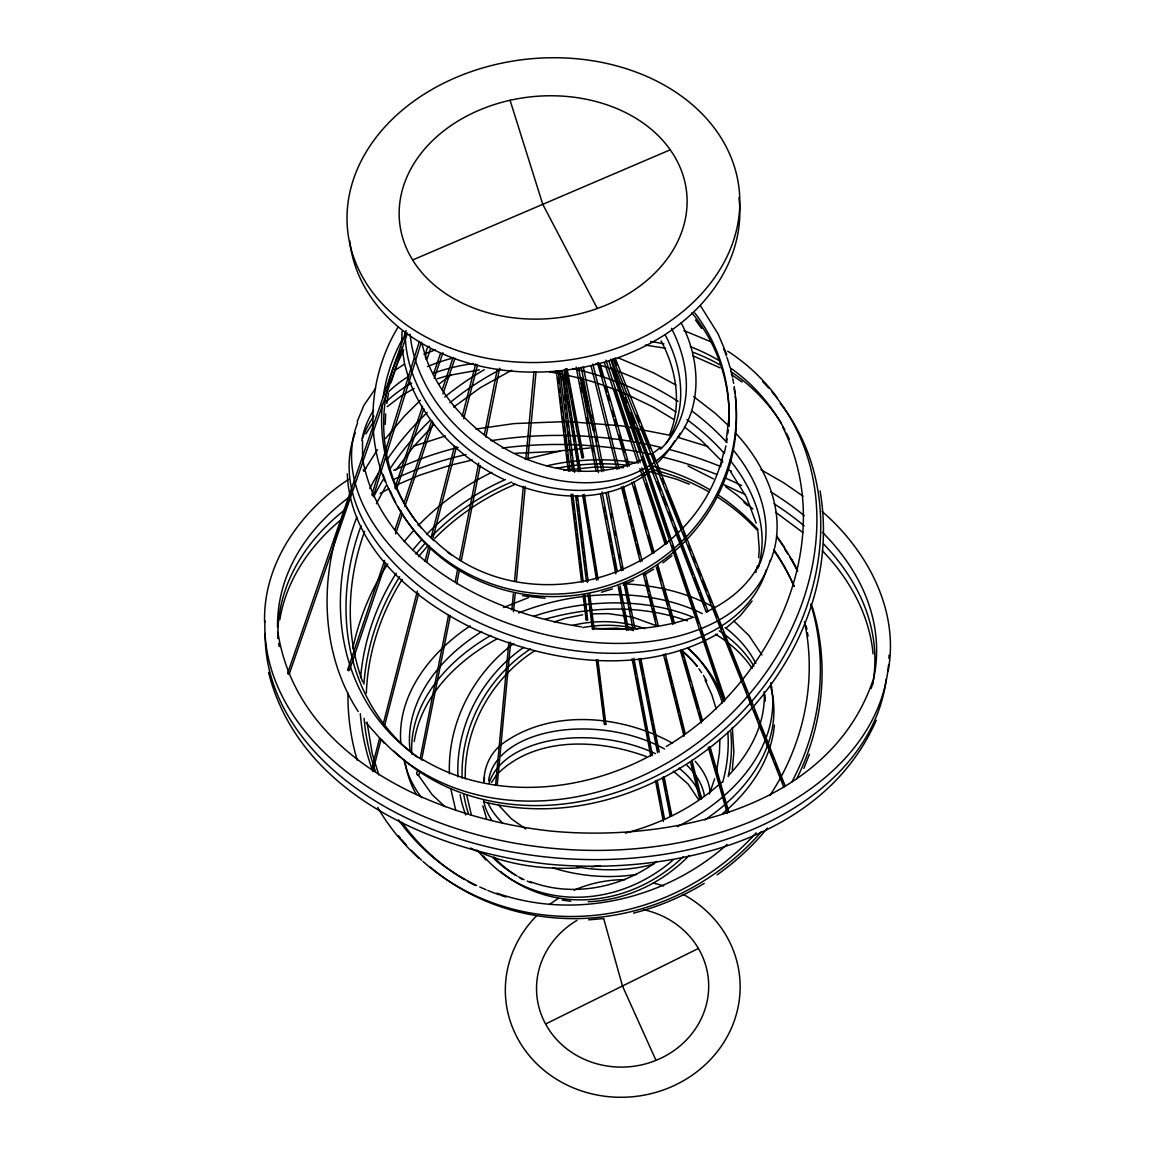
<?xml version="1.0" encoding="UTF-8"?>
<svg xmlns="http://www.w3.org/2000/svg" width="1155" height="1155" viewBox="0 0 1155 1155"><rect width="100%" height="100%" fill="white"/><g stroke="black" fill="none" stroke-linecap="round" stroke-linejoin="round"><path stroke-width="1.5" d="M264.596 622.17C263.022 563.279 300.964 510.524 348.637 479.325M401.81 339.31L402.084 331.528M366.323 693.217C367.824 652.95 380.717 613.319 402.272 579.334M362.497 440.762L362.583 458.376M385.236 424.419L385.669 413.894M758.72 557.648L759.239 549.159L757.954 531.892M728.632 420.189L726.062 441.643M495.567 785.357L508.864 642.122M511.853 609.898L513.34 593.785M514.509 581.239L523.316 486.356M525.814 459.502L533.957 371.766M497.184 785.414L510.64 642.194M513.499 611.76L515.173 593.858M516.357 581.326L525.265 486.428M527.792 459.575L536.035 371.852M732.284 769.937L733.887 752.064L732.313 727.448M774.413 725.095C771.222 760.539 749.249 791.478 722.51 813.698M597.9 659.765L605.884 724.199L604.946 724.719L604.469 723.694M888.036 671.445C899.745 610.663 867.246 550.329 822.1 511.477M584.733 594.637L587.678 619.917L586.682 620.452L586.191 619.383M386.781 403.398L388.556 393.003M414.212 741.539C421.243 695.671 457.582 660.429 496.737 639.047M422.557 406.286L394.909 487.829L395.559 488.911L396.743 488.579L423.871 408.769M417.735 770.674C414.14 775.222 420.651 777.329 419.337 771.193M716.764 770.241L719.421 752.93L719.926 739.128M429.169 346.255C425.3 346.991 424.78 363.478 426.671 357.848M384.601 560.464L347.742 669.64L348.319 670.665L349.402 670.319L385.77 562.875M349.402 670.319L348.824 669.294L347.742 669.64M420.189 758.286L448.573 615.095M455.229 581.514L457.683 569.141M459.43 560.305L478.704 463.068M484.32 434.785L497.285 369.369M421.806 758.821L450.32 615.673M456.658 583.852L459.127 571.48M461.235 560.882L480.249 465.451M485.88 437.168L499.624 368.243M419.323 341.49L371.881 494.687L372.516 495.798L373.7 495.394L421.301 342.27M279.842 619.643C286.252 580.012 310.276 545.203 340.783 519.952M406.127 330.547L287.696 673.105L288.245 674.145L289.342 673.784L407.513 333.088M289.342 673.784L288.779 672.744L287.696 673.105M352.766 648.749C359.017 618.647 370.899 589.685 387.777 563.972M336.249 536.18C319.632 594.276 324.786 660.169 358.209 711.509M371.607 769.259L379.677 737.814M383.72 722.092L417.359 591.071M424.982 561.373L429.025 545.665M431.263 536.931L454.594 446.09M462.217 416.392L475.672 363.984M755.745 572.49L757.406 565.979M372.747 771.569L380.847 740.138M384.904 724.416L418.659 593.453M426.773 562.009L430.367 548.048M432.62 539.313L456.485 446.768M463.689 418.817L477.636 364.691M678.736 436.561C703.034 403.629 699.612 357.675 681.147 322.88M723.737 452.24C696.017 577.226 525.857 629.23 433.746 539.717M390.982 382.724L397.768 362.67L403.73 349.85M714.627 778.817L709.415 793.99M336.654 534.577L341.158 520.342M394.952 529.741L401.29 510.986M404.178 502.454L431.811 420.55M442.177 389.841L453.121 357.429M427.133 358.859L430.555 348.738M433.5 374.018L440.416 353.632M434.266 378.205L442.928 352.737M395.588 533.884L402.518 513.412M404.827 506.597L433.111 423.033M442.928 394.028L455.041 358.223M872.487 681.667C828.265 808.399 670.03 842.399 551.036 831.08C438.323 818.924 299.289 759.6 278.297 634.701M357.169 421.705L363.839 405.448L375.606 388.311M770.327 561.157C788.908 516.242 766.718 466.057 735.36 432.894M669.799 434.165C682.157 403.875 676.195 369.008 661.079 340.855M364.662 531.329C347.164 579.334 344.58 633.705 362.713 681.926M341.736 518.783L346.471 506.265M803.851 768.422L809.424 754.244M876.212 720.345C822.663 842.356 668.63 875.519 548.091 864.142C434.222 851.697 299.087 794.048 268.566 672.354M347.15 504.721L349.864 498.57M706.225 611.226L706.773 612.237L708.001 611.284L611.832 360.259M376.386 503.724L386.362 485.216M363.695 471.399L377.44 449.714M365.89 433.861L373.166 422.311M491.669 782.31L496.361 775.193M758.561 565.517C747.285 586.206 728.155 601.726 706.976 611.5M398.374 326.576C370.322 372.343 364.893 431.205 384.832 481.144M769.779 795.593C803.447 745.134 817.451 681.132 804.429 621.578M395.905 470.027L413.692 446.48L433.876 424.708M752.093 601.048L740.499 615.471L725.816 628.277M385.539 438.582L404.467 416.089L420.449 400.193M783.74 785.66L783.913 786.8L785.241 786.107L615.124 357.935M767.396 828.048C752.973 845.951 735.793 861.515 717.125 874.884M404.091 541.594L413.692 530.477M418.514 556.667L427.595 546.055M497.329 774.081C535.703 735.952 598.694 738.969 646.15 756.511M723.665 699.381L723.839 700.508L725.239 699.829L610.634 359.219M728.733 775.222C750.1 753.017 766.039 723.088 764.162 691.556M418.153 525.698C439.247 503.681 464.426 485.663 491.842 472.352M689.217 855.393C662.912 882.68 626.241 900.265 588.198 901.723M499.624 746.058C489.431 754.995 483.902 768.292 483.974 781.776A113.277 66.239 6.8 0 1 484.523 777.647M434.756 538.389C457.727 515.245 485.288 496.722 515.448 484.292M721.442 782.368C694.4 807.1 660.66 823.804 625.375 833.13M727.087 844.435C665.901 899.24 575.075 920.521 496.91 893.147M453.641 407.152L480.278 387.719L511.752 370.192M387.185 406.69L401.723 395.544L414.169 388.427M500.779 744.961C549.563 708.145 620.798 714.743 672.152 742.983M662.956 562.817L671.936 555.8M649.688 471.529C611.558 502.815 556.262 501.183 512.618 483.223M653.86 452.558L659.519 448.212M438.77 384.24L451.201 374.812M513.758 643.566C473.319 673.365 447.519 723.189 449.439 773.706M604.599 723.55L605.913 724.012M656.805 861.486C621.159 888.007 572.086 897.652 530.044 881.525M470.143 625.952C431.45 651.463 396.945 694.025 400.799 742.838M394.894 370.437L404.365 364.157M666.247 746.505C770.919 684.496 839.93 542.821 782.758 427.162M534.808 650.713C492.03 677.913 463.862 727.78 465.306 778.759M643.754 575.118L653.557 569.256M363.19 470.099L366.178 468.309M717.385 634.023C644.144 676.166 551.585 663.706 477.419 630.471C415.208 601.235 350.239 547.759 347.28 473.795M704.189 883.402C682.287 896.756 658.437 906.848 633.561 913.114M380.053 493.43L389.033 488.652M651.998 754.735C582.741 792.792 492.636 801.512 422.99 759.687M545.608 1023.994L698.385 948.472L699.901 951.128A86.134 79.695 -5.7 0 1 659.722 1058.774L654.683 1060.896A86.134 79.695 -5.7 0 1 546.546 1025.755L544.149 1021.265A86.134 79.695 -5.7 0 1 577.024 920.333M396.771 484.941L419.193 475.34L449.829 465.364M503.594 607.501L528.441 597.669M641.328 460.008C558.529 496.477 456.413 439.81 426.152 358.454M623.166 584.979L633.619 580.359M412.681 259.962L670.218 149.818L672.715 153.456A144.288 111.284 -5.9 0 1 603.661 306.118L595.114 309.28A144.288 111.284 -5.9 0 1 414.169 262.43L410.372 256.15A144.288 111.284 -5.9 0 1 479.801 109.927A144.288 111.284 -5.9 0 1 668.572 147.494L670.218 149.818M423.928 354.21L435.435 349.821M554.126 621.881L565.762 618.199L582.712 614.778M413.375 446.249L445.498 435.969M692.134 617.694C661.05 628.537 627.569 630.962 594.912 628.291M525.106 459.3L561.287 450.71L590.118 447.967M601.51 592.212L612.453 588.935M437.225 378.782L447.23 375.808M545.146 619.21C591.288 606 641.79 604.758 687.384 620.856M451.432 464.974L472.28 460.008M448.963 375.389L479.339 369.918M475.802 429.082L514.119 423.582L565.921 421.575M563.669 470.388L596.182 466.894L623.585 467.674M594.334 430.772L593.309 430.295L581.037 383.157M636.723 874.378C608.786 878.767 579.853 876.371 552.884 867.91M591.49 866.856L600.21 865.701M595.359 628.869L616.438 628.161L632.363 630.024M588.689 919.856L603.704 918.572M515.375 453.294L559.727 451.302M591.23 613.854L608.237 613.623L631.525 616.958M579.29 867.881C542.258 869.989 504.1 864.705 470.648 848.044M567.711 421.575L621.52 425.849L670.636 435.435M626.761 583.968C657.181 585.628 687.701 592.717 714.44 607.674M594.291 429.328L593.309 430.295M591.158 445.787L584.286 445.252A299.001 201.865 4.4 0 0 567.047 444.56M592.876 445.931L601.481 446.61A299.001 201.865 4.4 0 1 633.893 451.027M545.102 598.247L522.58 595.735M645.342 345.114L665.482 348.218M562.355 900.135L570.859 901.232M581.485 626.833C490.052 613.132 381.121 559.554 362.8 459.878M549.419 371.867L561.388 373.946M572.606 368.532L575.609 369.181A208.044 134.081 18 0 1 675.964 411.989M564.795 374.682L583.52 379.1M483.368 801.772C660.53 846.312 851.249 671.43 820.079 490.918M650.539 471.818L676.657 479.267L689.275 484.219M677.494 437.211L707.755 446.509M633.157 617.319L656.603 625.779M585.21 379.533L595.316 382.522M683.977 330.59L711.22 341.909M692.928 355.783L720.114 367.853M596.991 383.027L620.105 391.343M618.459 357.92L653.802 372.964L675.92 385.034M623.31 392.7L653.037 406.935L673.423 419.222M723.42 484.407L745.538 494.687M688.034 465.999L713.415 478.863M503.797 479.383C461.408 459.473 425.112 424.102 409.029 379.605M760.986 469.753L783.942 482.934L803.057 496.174M715.595 634.283C729.974 642.945 742.925 654.38 752.179 668.456M525.799 828.987L511.477 818.881L498.484 805.006M775.857 512.387L802.999 532.628M693.65 396.584L715.364 413.389L728.646 425.863M727.737 351.207C747.025 363.652 763.989 379.591 777.517 398.143M731.404 374.567L742.145 382.074M673.351 771.136L688.149 784.101L698.501 799.491M725.398 486.5L736.861 494.903L752.887 509.009M684.352 426.874L700.941 440.113L722.813 462.072M734.003 621.072L748.989 635.597L761.939 654.943M445.022 806.695L432.172 794.698L417.836 774.456M418.991 858.439C402.806 843.583 388.6 826.475 377.685 807.374M384.211 743.156L366.063 722.669M485.909 859.97L477.087 850.051M822.36 550.747C849.416 578.669 869.484 614.734 873.079 653.903M695.108 761.232C702.962 769.851 709.228 780.607 710.152 792.431M700.392 305.642L718.092 333.911L726.726 354.426M695.454 319.949L701.619 328.511M730.552 471.587L746.448 497.025L756.164 523.157M776.492 535.689L784.635 547.484M698.385 948.472L697.389 946.768A86.134 79.695 -5.7 0 0 643.523 909.678M666.969 543.038C664.01 541.377 665.699 546.228 666.969 543.038L641.862 467.833M597.323 308.472L542.778 204.32L510.062 100.283M701.489 798.668L699.815 799.202L701.489 798.668L691.888 760.264M791.983 559.843L797.686 571.104M704.983 679.761L711.783 694.646L716.172 708.925M583.535 457.106C581.008 455.07 582.524 460.123 583.535 457.106L567.033 368.589M655.982 1060.348L622.473 985.995L603.834 919.106M614.734 360.028L616.727 365.052M636.694 415.165L639.35 421.849M641.343 426.859L649.991 448.588M651.983 453.597L654.654 460.282M657.311 466.967L659.303 471.976M661.974 478.661L663.966 483.671M666.623 490.355L681.262 527.113M683.255 532.123L685.911 538.808M688.582 545.492L690.575 550.502M693.231 557.186L695.223 562.196M697.894 568.881L700.551 575.565M702.543 580.575L706.542 590.595M708.535 595.605L711.191 602.289M713.862 608.974L717.183 617.333M718.511 620.668L721.832 629.027M723.174 632.363L726.495 640.722M727.823 644.057L742.463 680.815M743.791 684.15L747.112 692.509M748.454 695.859L751.775 704.204M754.432 710.888L757.767 719.247M759.095 722.582L773.735 759.34M775.063 762.675L778.383 771.035M779.712 774.37L783.047 782.729M613.016 358.801L783.494 786.425M486.544 818.621L482.833 805.829M621.404 391.372L706.109 611.818M624.927 397.753L626.876 402.806M630.745 412.898L634.615 423.004M636.564 428.043L653.355 471.803M657.238 481.909L660.458 490.326M663.042 497.054L666.276 505.471M668.861 512.199L672.095 520.616M674.679 527.344L692.755 574.483M694.054 577.847L698.573 589.628M699.872 592.991L704.391 604.772M378.811 774.933L372.3 753.926L367.045 722.164M612.468 368.171L640.722 451.923M642.44 457.048L669.553 537.393M672.427 545.94L698.371 622.863M701.258 631.41L723.752 698.082M609.104 361.717L723.405 700.132M605.913 360.172L640.144 462.707M614.518 389.654L631.078 439.203M645.934 483.627L665.93 543.428M604.412 362.656L638.152 463.444M639.87 468.569L665.035 543.731M425.646 356.881L421.647 342.717M408.509 377.974L404.423 363.334L402.099 347.222M471.485 815.473L466.721 795.03M598.492 362.555L602.477 376.415M605.465 386.81L606.967 391.993M607.963 395.458L609.45 400.655M612.439 411.05L613.94 416.248M614.936 419.713L616.438 424.896M619.427 435.291L624.407 452.616M626.4 459.531L627.901 464.729M634.369 487.251L639.365 504.562M641.357 511.492L646.338 528.802M648.33 535.732L653.311 553.057M657.311 566.903L661.295 580.763M663.288 587.693L668.269 605.003M670.261 611.933L673.25 622.328M681.724 651.767L683.226 656.964M684.222 660.429L690.199 681.205M692.192 688.135L698.183 708.91M699.179 712.375L701.663 721.038M709.141 747.011L722.597 793.774M723.593 797.239L727.578 811.084M597.438 362.915L627.396 466.808M631.886 482.386L652.344 553.375M656.343 567.235L672.816 624.379M680.309 650.352L701.273 723.073M708.26 747.314L727.231 813.106M455.792 810.565L450.84 789.082M600.037 363.941L629.403 466.129M633.878 481.722L654.279 552.725M657.773 564.853L674.693 623.743M682.157 649.716L702.558 720.734M710.022 746.708L728.935 812.528M357.27 760.207C350.701 738.536 347.785 715.869 347.915 693.245M583.289 388.398L587.794 405.766M589.151 410.963L591.851 421.373M592.746 424.852L594.103 430.064M581.355 377.44L588.574 405.376M622.834 488.262L625.461 498.729M626.328 502.223L628.955 512.69M629.822 516.184L632.449 526.651M633.33 530.145L635.943 540.627M636.824 544.106L639.451 554.588M646.006 580.763L648.634 591.23M649.5 594.724L652.127 605.206M652.994 608.685L655.621 619.167M665.67 659.303L668.297 669.77M669.178 673.264L671.791 683.746M672.672 687.225L675.3 697.707M676.166 701.186L678.794 711.668M679.66 715.162L684.482 734.349M691.903 764.018L700.652 798.928M591.187 366.409L617.03 469.378M621.404 486.818L640.245 561.864M643.306 574.078L656.459 626.429M663.461 654.351L684.049 736.37M690.618 762.545L699.815 799.202M592.833 364.013L619.022 468.742M623.382 486.212L642.137 561.272M645.197 573.486L658.292 625.851M665.266 653.788L685.348 734.075M581.21 367.362L601.87 471.644M606.072 492.853L621.477 570.628M623.931 583.001L633.388 630.717M638.989 659L657.556 752.685M662.45 777.416L670.16 816.311M583.289 366.77L603.848 471.081M608.035 492.29L623.368 570.079M625.808 582.466L634.86 628.421M640.794 658.48L659.26 752.179M664.139 776.925L671.806 815.82M591.678 414.789L592.385 418.327M596.225 437.774L596.918 441.311M600.759 460.758L601.466 464.296M611.24 513.787L611.948 517.325M614.734 531.459L615.442 534.996M619.282 554.443L619.975 557.981M621.722 566.816L622.43 570.353M625.216 584.502L629.056 603.935M629.764 607.472L630.457 611.009M640.245 660.501L643.032 674.65M643.725 678.187L647.58 697.634M648.273 701.172L652.113 720.605M652.82 724.142L658.061 750.663M663.288 777.171L666.089 791.319M666.782 794.857L670.983 816.065M581.225 387.965L581.889 391.502M586.971 418.023L587.65 421.561M592.717 448.082L593.396 451.619M604.224 508.214L604.902 511.752M605.581 515.289L606.26 518.826M608.959 532.975L610.649 541.811M611.327 545.348L613.031 554.198M613.695 557.735L616.409 571.884M619.455 587.794L622.155 601.943M623.844 610.778L624.523 614.316M625.202 617.853L626.891 626.703M633.33 660.299L636.03 674.448M636.708 677.985L641.79 704.507M642.454 708.044L651.261 754.027M656.329 780.563L660.386 801.772M662.089 810.622L663.779 819.458M576.128 367.03L596.153 471.356M600.557 494.34L615.832 573.905M618.199 586.292L626.689 630.486M632.103 658.783L650.77 756.034M655.52 780.794L663.317 821.465M578.525 368.214L598.434 472.568M602.145 492.03L617.333 571.61M620.033 585.758L628.464 629.98M633.864 658.278L652.416 755.558M657.152 780.318L664.573 819.227M566.138 368.835L569.112 384.774M569.776 388.311L571.436 397.161M572.1 400.698L577.081 427.249M577.745 430.786L578.41 434.323M579.074 437.861L582.726 457.337M565.243 369.095L581.903 457.553M562.572 372.3L578.843 471.789M582.625 494.889L596.572 580.171M564.145 370.004L580.561 471.327M584.315 494.427L598.131 579.752M564.073 375.592L565.531 384.485M566.109 388.037L566.686 391.588M567.264 395.14L567.841 398.692M568.419 402.258L569.285 407.585M569.863 411.137L570.44 414.688M571.018 418.24L572.476 427.133M573.053 430.685L573.631 434.237M574.208 437.788L574.786 441.34M575.363 444.906L579.42 469.782M583.463 494.658L587.52 519.533M588.097 523.1L588.675 526.651M589.252 530.203L594.464 562.196M595.042 565.748L597.063 578.179M770.861 682.692L771.54 687.543M559.857 370.668L572.447 470.619M575.594 495.596L586.394 581.268M587.967 593.771L592.457 629.461M596.283 659.808L604.368 724.055M561.893 370.596L574.569 472.337M577.457 495.538L588.126 581.225M589.685 593.713L594.132 629.417M561.604 376.487L562.052 380.067M564.073 396.165L564.521 399.745M565.199 405.116L565.647 408.697M566.311 414.068L566.759 417.648M567.437 423.019L567.885 426.599M568.563 431.97L569.011 435.551M569.675 440.921L570.122 444.502M571.018 451.663L571.465 455.243M572.144 460.6L572.591 464.18M573.039 467.761L573.486 471.341M576.634 496.405L577.081 499.985M577.745 505.356L578.424 510.727M578.872 514.307L579.55 519.678M579.998 523.258L580.662 528.629M581.109 532.21L582.005 539.356M582.452 542.937L583.131 548.307M583.578 551.888L584.257 557.259M584.704 560.839L585.368 566.21M585.816 569.79L586.495 575.161M586.942 578.742L587.39 582.322M589.411 598.434L590.075 603.805M590.523 607.386L593.222 628.854M597.251 661.079L600.398 686.128M600.845 689.708L601.51 695.079M601.957 698.66L605.105 723.723M556.248 370.683L568.274 471.038M571.061 494.326L581.571 582.134M583.073 594.666L586.076 619.759M558.24 370.625L570.108 470.98M572.866 494.282L583.246 582.091M558.096 377.829L558.746 383.2M559.381 388.571L559.8 392.166M560.449 397.537L561.085 402.907M561.518 406.502L562.153 411.873M562.788 417.244L563.438 422.629M563.857 426.209L564.492 431.58M565.142 436.965L565.777 442.336M566.21 445.917L566.845 451.302M567.264 454.882L567.913 460.253M568.549 465.638L569.184 471.009M571.956 494.297L572.606 499.682M573.024 503.262L573.876 510.423M574.309 514.018L574.945 519.389M575.378 522.97L576.23 530.145M576.648 533.726L577.298 539.096M577.717 542.691L578.568 549.852M579.002 553.433L579.637 558.818M580.07 562.398L580.705 567.769M581.138 571.35L581.99 578.525M583.91 594.652L585.397 607.198M585.816 610.778L586.682 617.954M683.183 894.374A117.478 108.7 -5.7 0 1 719.074 1049.289A117.478 108.7 -5.7 0 1 549.318 1074.41A117.478 108.7 -5.7 0 1 536.281 916.117M549.52 904.509A117.478 108.7 -5.7 0 1 558.298 898.475M574.078 890.187A117.478 108.7 -5.7 0 1 624.841 879.691M653.34 883.041A117.478 108.7 -5.7 0 1 663.663 885.957M784.88 549.549A239.995 225.499 -41 0 1 787.811 554.01M789.717 557.028A239.995 225.499 -41 0 1 796.82 569.429M812.008 605.942A239.995 225.499 -41 0 1 796.777 778.701M761.564 831.499A239.995 225.499 -41 0 1 430.396 867.217M777.892 538.533A241.077 226.38 -41 0 1 796.69 568.967M810.767 603.978A241.077 226.38 -41 0 1 791.81 782.05M756.135 832.856A241.077 226.38 -41 0 1 422.918 861.385M421.589 860.201A241.077 226.38 -41 0 1 411.324 850.282M406.459 845.085A241.077 226.38 -41 0 1 401.767 839.743M400.626 838.371A241.077 226.38 -41 0 1 398.374 835.628M743.878 502.338A241.077 226.38 -41 0 1 747.906 505.818M773.85 550.632A230.379 216.461 -41 0 1 794.207 586.336M475.181 885.394A230.379 216.461 -41 0 1 467.558 881.279M464.57 879.547A230.379 216.461 -41 0 1 401.969 822.317M375.462 771.367A230.379 216.461 -41 0 1 364.085 718.309M363.912 684.121A230.379 216.461 -41 0 1 399.659 576.706M415.959 553.952A230.379 216.461 -41 0 1 425.069 543.312M432.302 535.66A230.379 216.461 -41 0 1 511.636 482.054M556.508 468.309A230.379 216.461 -41 0 1 580.474 464.786L594.248 463.92A230.379 216.461 -41 0 1 628.537 465.407M653.759 469.984A230.379 216.461 -41 0 1 708.867 491.871M717.573 497.141A230.379 216.461 -41 0 1 757.767 530.809M773.951 549.722A231.419 217.299 -41 0 1 793.803 585.932M806.204 625.851A231.419 217.299 -41 0 1 806.883 629.302M807.504 632.767A231.419 217.299 -41 0 1 808.067 636.246M505.962 897.002A231.419 217.299 -41 0 1 500.938 895.37M499.278 894.807A231.419 217.299 -41 0 1 487.785 890.462M486.168 889.783A231.419 217.299 -41 0 1 479.773 886.968M476.625 885.466A231.419 217.299 -41 0 1 398.461 819.833M372.43 770.269A231.419 217.299 -41 0 1 360.317 713.689M360.562 677.639A231.419 217.299 -41 0 1 396.223 573.212M412.595 550.372A231.419 217.299 -41 0 1 421.748 539.674M426.556 534.534A231.419 217.299 -41 0 1 505.457 479.542M546.921 465.812A231.419 217.299 -41 0 1 577.803 460.787L591.634 459.907A231.419 217.299 -41 0 1 636.275 462.881M654.712 466.808A231.419 217.299 -41 0 1 709.661 489.648M718.323 495.076A231.419 217.299 -41 0 1 758.128 529.553M674.549 440.936A150.338 114.72 33.5 0 1 657.195 462.953M653.889 465.855A150.338 114.72 33.5 0 1 498.18 468.872A150.338 114.72 33.5 0 1 405.174 333.059M680.252 433.269A151.06 114.937 33.5 0 1 527.72 472.034A151.06 114.937 33.5 0 1 410.155 334.243M665.179 334.907A144.317 110.115 33.5 0 1 665.93 443.621M671.459 328.367A145.01 110.331 33.5 0 1 660.501 449.281M734.104 388.6A180.599 175.517 -20.7 0 1 734.825 393.292M735.244 396.439A180.599 175.517 -20.7 0 1 610.504 587.462A180.599 175.517 -20.7 0 1 397.854 506.496M395.616 502.324A180.599 175.517 -20.7 0 1 392.83 496.679M392.166 495.25A180.599 175.517 -20.7 0 1 390.26 490.933M726.885 357.299A181.595 176.455 -20.7 0 1 730.177 367.896M730.581 369.441A181.595 176.455 -20.7 0 1 732.443 377.151M732.775 378.71A181.595 176.455 -20.7 0 1 733.67 383.402M734.205 386.535A181.595 176.455 -20.7 0 1 602.65 587.043A181.595 176.455 -20.7 0 1 386.983 484.941M386.405 483.483A181.595 176.455 -20.7 0 1 383.157 474.561M723.521 348.391A181.595 176.455 -20.7 0 1 726.351 355.798M691.888 312.832A173.365 168.5 -20.7 0 1 728.964 426.224M421.055 527.835A173.365 168.5 -20.7 0 1 417.749 523.677M415.612 520.847A173.365 168.5 -20.7 0 1 386.42 453.41M386.102 451.677A173.365 168.5 -20.7 0 1 387.026 390.332M387.387 388.6A173.365 168.5 -20.7 0 1 400.626 350.167M694.805 312.962A174.318 169.395 -20.7 0 1 728.545 426.368M728.227 429.934A174.318 169.395 -20.7 0 1 727.838 433.5M727.116 438.842A174.318 169.395 -20.7 0 1 726.524 442.394M725.874 445.931A174.318 169.395 -20.7 0 1 724.329 452.962M722.496 459.935A174.318 169.395 -20.7 0 1 720.922 465.119M451.865 555.338A174.318 169.395 -20.7 0 1 447.505 552.162M433.804 540.612A174.318 169.395 -20.7 0 1 382.348 404.293M383.171 397.233A174.318 169.395 -20.7 0 1 402.748 338.429M766.386 569.848A216.75 139.712 18 0 1 721.731 625.837M720.272 626.761A216.75 139.712 18 0 1 463.805 615.081A216.75 139.712 18 0 1 355.206 432.952M770.313 560.189A217.559 139.582 18 0 1 517.368 626.588A217.559 139.582 18 0 1 357.631 422.759M361.876 440.3A208.044 134.081 18 0 1 373.917 416.089M386.434 401.565A208.044 134.081 18 0 1 411.743 383.114M432.721 373.541A208.044 134.081 18 0 1 449.208 368.33M450.926 367.882A208.044 134.081 18 0 1 473.478 363.464M686.951 419.626A208.044 134.081 18 0 1 724.387 453.511M730.076 460.268A208.044 134.081 18 0 1 758.229 566.917M759.268 565.17A208.824 133.966 18 0 1 757.897 568.26M362.179 438.308A208.824 133.966 18 0 1 373.556 410.184M388.932 391.43A208.824 133.966 18 0 1 408.798 376.227M427.523 366.597A208.824 133.966 18 0 1 451.865 358.31M595.706 363.854A208.824 133.966 18 0 1 612.511 369.297M615.832 370.481A208.824 133.966 18 0 1 677.971 401.348M691.758 410.906A208.824 133.966 18 0 1 726.813 442.509M732.617 449.237A208.824 133.966 18 0 1 759.903 563.597M687.572 648.2A145.602 131.425 -50.3 0 1 724.084 701.446M730.797 731.909A145.602 131.425 -50.3 0 1 728.184 776.521M683.341 856.635A145.602 131.425 -50.3 0 1 500.548 871.433M687.918 647.883A146.194 131.814 -50.3 0 1 722.409 702.947M727.823 732.14A146.194 131.814 -50.3 0 1 722.669 782.31M672.903 860.157A146.194 131.814 -50.3 0 1 483.396 855.985M682.518 651.564A139.784 126.155 -50.3 0 1 697.245 666.016M522.565 879.446A139.784 126.155 -50.3 0 1 519.793 877.858M515.722 875.36A139.784 126.155 -50.3 0 1 493.878 857.039M468.338 813.322A139.784 126.155 -50.3 0 1 463.761 794.452M462.144 778.152A139.784 126.155 -50.3 0 1 530.434 648.98M582.842 627.569A139.784 126.155 -50.3 0 1 589.339 626.515L597.481 625.649A139.784 126.155 -50.3 0 1 637.502 629.013M682.721 651.088A140.333 126.545 -50.3 0 1 696.898 666.204M698.847 668.759A140.333 126.545 -50.3 0 1 701.619 672.701M703.395 675.401A140.333 126.545 -50.3 0 1 706.716 680.959M531.589 882.94A140.333 126.545 -50.3 0 1 527.128 881.063M524.197 879.706A140.333 126.545 -50.3 0 1 518.48 876.76M517.094 875.981A140.333 126.545 -50.3 0 1 493.012 857.717M465.696 814.997A140.333 126.545 -50.3 0 1 460.08 794.698M457.972 776.795A140.333 126.545 -50.3 0 1 523.663 647.392M572.606 625.36A140.333 126.545 -50.3 0 1 585.614 622.906L593.785 622.025A140.333 126.545 -50.3 0 1 632.391 625.014M633.951 625.389A140.333 126.545 -50.3 0 1 644.649 628.638M780.26 403.355A260.279 217.299 -42.1 0 1 724.142 729.57A260.279 217.299 -42.1 0 1 394.057 751.14M771.973 391.892A261.434 217.862 -42.1 0 1 718.251 726.033A261.434 217.862 -42.1 0 1 381.28 739.229M762.719 381.727A261.434 217.862 -42.1 0 1 768.595 387.993M731.101 371.78A249.841 208.55 -42.1 0 1 781.343 423.206M417.446 757.362A249.841 208.55 -42.1 0 1 412.234 753.291M410.963 752.237A249.841 208.55 -42.1 0 1 361.096 525.698M373.7 496.794A249.841 208.55 -42.1 0 1 383.965 478.314M390.101 468.656A249.841 208.55 -42.1 0 1 430.035 420.463M449.815 402.806A249.841 208.55 -42.1 0 1 500.765 369.326M650.583 341.505A249.841 208.55 -42.1 0 1 663.966 343.858M692.957 352.246A249.841 208.55 -42.1 0 1 719.912 364.85M731.072 368.416A250.938 209.098 -42.1 0 1 784.938 430.209M786.483 433.197A250.938 209.098 -42.1 0 1 789.385 439.304M422.874 760.438A250.938 209.098 -42.1 0 1 356.866 517.021M369.759 488.507A250.938 209.098 -42.1 0 1 378.595 472.857M387.517 459.055A250.938 209.098 -42.1 0 1 427.249 412.465M444.718 397.031A250.938 209.098 -42.1 0 1 484.292 369.73M690.3 346.644A250.938 209.098 -42.1 0 1 718.641 360.331M886.217 679.198A311.561 210.412 4.4 0 1 561.604 858.396A311.561 210.412 4.4 0 1 265.202 633.46M888.513 665.136A312.63 210.311 4.4 0 1 563.539 849.243A312.63 210.311 4.4 0 1 264.943 620.841M889.047 655.217A312.63 210.311 4.4 0 1 888.946 658.523M823.544 543.947A299.001 201.865 4.4 0 1 872.487 685.117M277.907 638.138A299.001 201.865 4.4 0 1 344.883 509.716M393.653 479.513A299.001 201.865 4.4 0 1 465.999 454.565M502.237 448.082A299.001 201.865 4.4 0 1 565.329 444.516M635.582 451.331A299.001 201.865 4.4 0 1 638.96 451.952M642.324 452.587A299.001 201.865 4.4 0 1 650.713 454.319M664.01 457.409A299.001 201.865 4.4 0 1 716.706 474.431M725.816 478.242A299.001 201.865 4.4 0 1 741.611 485.533M773.98 503.724A299.001 201.865 4.4 0 1 804.125 525.828M822.461 532.296A300.026 201.764 4.4 0 1 871.188 688.553M279.207 646.569A300.026 201.764 4.4 0 1 278.73 643.335M278.182 638.498A300.026 201.764 4.4 0 1 277.72 632.045M277.561 627.237A300.026 201.764 4.4 0 1 349.431 496.982M393.74 470.374A300.026 201.764 4.4 0 1 458.246 447.389M490.947 440.719A300.026 201.764 4.4 0 1 584.95 436.2L602.203 437.557A300.026 201.764 4.4 0 1 636.405 442.293M638.109 442.596A300.026 201.764 4.4 0 1 661.598 447.562M669.886 449.642A300.026 201.764 4.4 0 1 720.864 466.634M728.459 469.854A300.026 201.764 4.4 0 1 731.462 471.182M770.818 491.9A300.026 201.764 4.4 0 1 804.241 515.707M653.918 864.056A113.002 66.413 6.8 0 1 577.197 866.9M491.842 820.295A113.002 66.413 6.8 0 1 483.642 800.545M502.916 823.342A113.277 66.239 6.8 0 1 487.944 802.913M489.157 783.206A108.469 63.742 6.8 0 1 496.968 768.58M497.892 767.44A108.469 63.742 6.8 0 1 596.745 738.363L603.285 739.027A108.469 63.742 6.8 0 1 655.448 753.652M679.024 768.133A108.469 63.742 6.8 0 1 701.085 796.907M488.623 780.823A108.729 63.583 6.8 0 1 497.776 759.701M500.693 756.366A108.729 63.583 6.8 0 1 597.77 729.628L604.325 730.292A108.729 63.583 6.8 0 1 664.587 748.989M686.821 765.144A108.729 63.583 6.8 0 1 693.491 772.478M694.473 773.735A108.729 63.583 6.8 0 1 704.42 796.098M738.926 197.476A195.816 151.449 -5.9 0 1 561.922 370.582A195.816 151.449 -5.9 0 1 349.705 240.688M770.948 687.86A186.735 129.259 -11.6 0 1 768.046 744.094M767.541 745.495A186.735 129.259 -11.6 0 1 704.839 819.906M416.363 794.525A186.735 129.259 -11.6 0 1 405.463 763.628M771.251 685.81A187.327 129.216 -11.6 0 1 677.393 826.619M421.705 797.773A187.327 129.216 -11.6 0 1 404.091 760.25M411.873 754.258A179.242 124.061 -11.6 0 1 490.861 635.452M533.697 616.279A179.242 124.061 -11.6 0 1 596.269 603.589L606.837 603.011A179.242 124.061 -11.6 0 1 693.751 617.492M719.204 630.861A179.242 124.061 -11.6 0 1 753.926 666.233M764.884 694.733A179.805 124.004 -11.6 0 1 765.231 701.027M410.083 750.75A179.805 124.004 -11.6 0 1 437.788 669.193M439.766 666.868A179.805 124.004 -11.6 0 1 481.664 631.641M518.638 612.959A179.805 124.004 -11.6 0 1 594.695 595.345L605.292 594.767A179.805 124.004 -11.6 0 1 626.284 594.955M628.017 595.056A179.805 124.004 -11.6 0 1 693.881 609.768M695.31 610.389A179.805 124.004 -11.6 0 1 702.327 613.623M725.095 627.555A179.805 124.004 -11.6 0 1 755.818 663.389M450.999 348.261A196.826 151.854 -5.9 0 0 739.72 196.87A196.826 151.854 -5.9 0 0 439.55 85.297A196.826 151.854 -5.9 0 0 450.999 348.261"/></g></svg>
